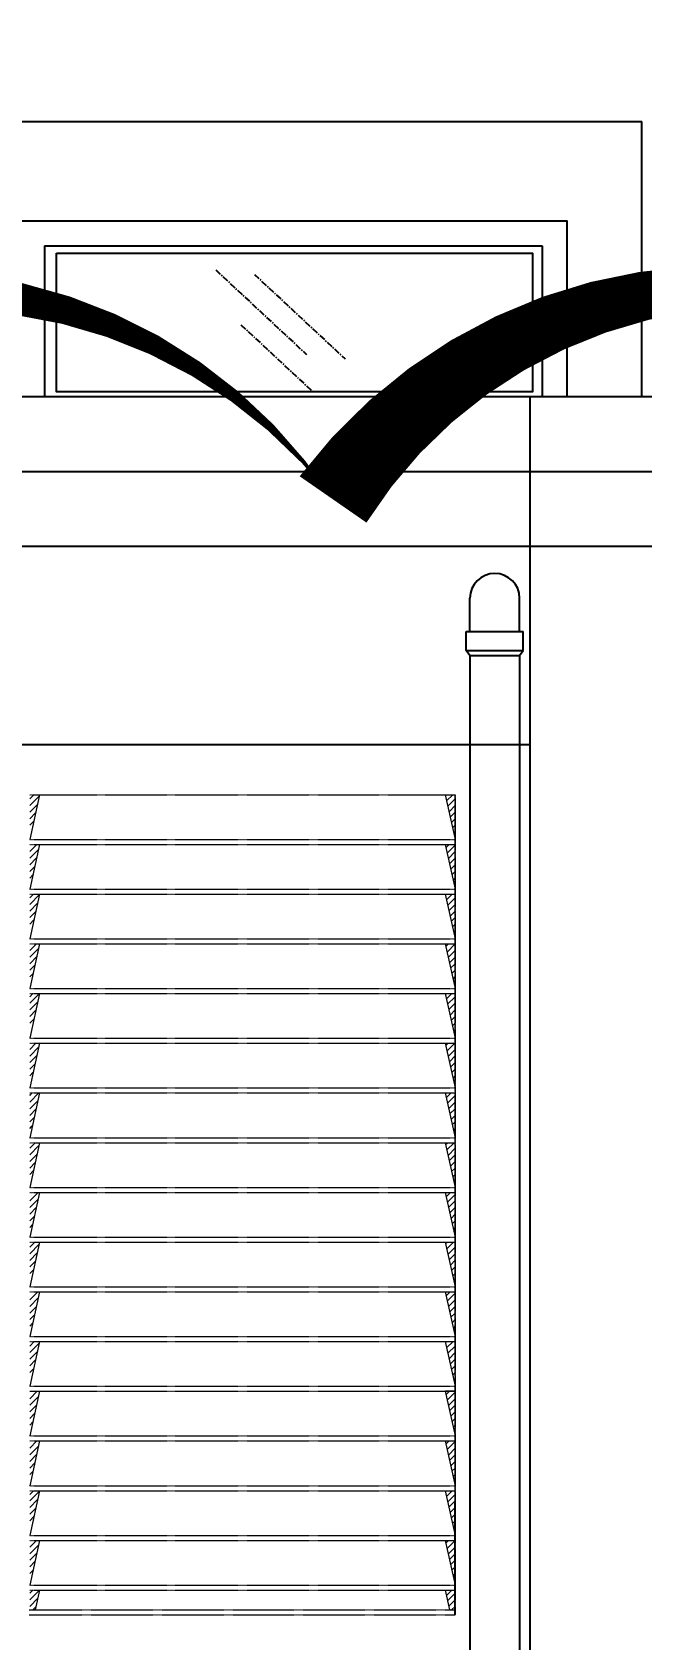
# Model space of a CAD drawing. Header units: inches. Extents: x 102027 to 175311, y -32523 to 10797.
# Drawn here: x 132413 to 133638, y 955 to 4189 of the extents above; entities that cross this region are included whole.
import ezdxf
from ezdxf import colors
from ezdxf.entities.mleader import LeaderData, LeaderLine
from ezdxf.math import Vec2, Vec3

# ---------------------------------------------------------------- set-up
doc = ezdxf.new("R2010")
doc.units = ezdxf.units.IN
doc.header["$MEASUREMENT"] = 0
for name, pattern in [('CENTER', [2, 1.25, -0.25, 0.25, -0.25]), ('HIDDEN', [0.375, 0.25, -0.125]), ('HIDDEN2', [0.1875, 0.125, -0.0625])]:
    doc.linetypes.add(name, pattern=pattern)
for name, color, linetype in [('1', 1, 'CENTER'), ('M-CLOUD', 2, 'Continuous'), ('M-HVAC-PIPE-NEW', 6, 'HIDDEN2'), ('M-X-BKGD', 8, 'Continuous')]:
    doc.layers.add(name, color=color, linetype=linetype)
doc.layers.add('grid nos', color=253, linetype='Continuous', lineweight=0)
doc.styles.add('RomanS', font='romans.shx', dxfattribs={"width": 0.8})

# ---------------------------------------------------------------- blocks, each defined once
blk = doc.blocks.new('VIL LOUVER 1')
at = {"layer": '1', "color": 170, "lineweight": 0}
for p, q in [((111327.2, 13061.1), (112182.2, 13061.1)), ((112162.2, 13061.1), (112182.2, 13061.1)), ((112162.2, 13061.1), (112182.2, 13061.1)), ((112182.2, 11411.1), (112182.2, 13061.1)), ((112182.2, 13061.1), (112182.2, 11411.1)), ((111327.2, 12971.1), (112182.2, 12971.1)), ((111327.2, 12961.1), (112182.2, 12961.1)), ((112162.2, 12961.1), (112182.2, 12961.1)), ((112162.2, 12961.1), (112182.2, 12961.1)), ((111327.2, 12871.1), (112182.2, 12871.1)), ((111327.2, 12861.1), (112182.2, 12861.1)), ((112162.2, 12861.1), (112182.2, 12861.1)), ((112162.2, 12861.1), (112182.2, 12861.1)), ((111327.2, 12771.1), (112182.2, 12771.1)), ((111327.2, 12761.1), (112182.2, 12761.1)), ((112162.2, 12761.1), (112182.2, 12761.1)), ((112162.2, 12761.1), (112182.2, 12761.1)), ((111327.2, 12671.1), (112182.2, 12671.1)), ((111327.2, 12661.1), (112182.2, 12661.1)), ((112162.2, 12661.1), (112182.2, 12661.1)), ((112162.2, 12661.1), (112182.2, 12661.1)), ((111327.2, 12571.1), (112182.2, 12571.1)), ((111327.2, 12561.1), (112182.2, 12561.1)), ((112162.2, 12561.1), (112182.2, 12561.1)), ((112162.2, 12561.1), (112182.2, 12561.1)), ((111327.2, 12471.1), (112182.2, 12471.1)), ((111327.2, 12461.1), (112182.2, 12461.1)), ((112162.2, 12461.1), (112182.2, 12461.1)), ((112162.2, 12461.1), (112182.2, 12461.1)), ((111327.2, 12371.1), (112182.2, 12371.1)), ((111327.2, 12361.1), (112182.2, 12361.1)), ((112162.2, 12361.1), (112182.2, 12361.1)), ((112162.2, 12361.1), (112182.2, 12361.1)), ((111327.2, 12271.1), (112182.2, 12271.1)), ((111327.2, 12261.1), (112182.2, 12261.1)), ((112162.2, 12261.1), (112182.2, 12261.1)), ((112162.2, 12261.1), (112182.2, 12261.1)), ((111327.2, 12171.1), (112182.2, 12171.1)), ((111327.2, 12161.1), (112182.2, 12161.1)), ((112162.2, 12161.1), (112182.2, 12161.1)), ((112162.2, 12161.1), (112182.2, 12161.1)), ((111327.2, 12071.1), (112182.2, 12071.1)), ((111327.2, 12061.1), (112182.2, 12061.1)), ((112162.2, 12061.1), (112182.2, 12061.1)), ((112162.2, 12061.1), (112182.2, 12061.1)), ((111327.2, 11971.1), (112182.2, 11971.1)), ((111327.2, 11961.1), (112182.2, 11961.1)), ((112162.2, 11961.1), (112182.2, 11961.1)), ((112162.2, 11961.1), (112182.2, 11961.1)), ((111327.2, 11871.1), (112182.2, 11871.1)), ((111327.2, 11861.1), (112182.2, 11861.1)), ((112162.2, 11861.1), (112182.2, 11861.1)), ((112162.2, 11861.1), (112182.2, 11861.1)), ((111327.2, 11771.1), (112182.2, 11771.1)), ((111327.2, 11761.1), (112182.2, 11761.1)), ((112162.2, 11761.1), (112182.2, 11761.1)), ((112162.2, 11761.1), (112182.2, 11761.1)), ((112182, 11771.1), (112182.2, 11771.1)), ((112182, 11771.1), (112182.2, 11771.1)), ((111327.2, 11671.1), (112182.2, 11671.1)), ((111327.2, 11661.1), (112182.2, 11661.1)), ((112162.2, 11661.1), (112182.2, 11661.1)), ((112162.2, 11661.1), (112182.2, 11661.1)), ((112181.8, 11671.1), (112182.2, 11671.1)), ((112181.8, 11671.1), (112182.2, 11671.1)), ((111327.2, 11571.1), (112182.2, 11571.1)), ((111327.2, 11561.1), (112182.2, 11561.1)), ((112162.2, 11561.1), (112182.2, 11561.1)), ((112162.2, 11561.1), (112182.2, 11561.1)), ((112181.7, 11571.1), (112182.2, 11571.1)), ((112181.7, 11571.1), (112182.2, 11571.1)), ((111327.2, 11471.1), (112182.2, 11471.1)), ((111327.2, 11461.1), (112182.2, 11461.1)), ((112162.2, 11461.1), (112182.2, 11461.1)), ((112162.2, 11461.1), (112182.2, 11461.1)), ((112181.5, 11471.1), (112182.2, 11471.1)), ((112181.5, 11471.1), (112182.2, 11471.1)), ((111326.4, 11421.1), (112182.2, 11421.1)), ((112171.1, 11421.1), (112182.2, 11421.1)), ((112171.1, 11421.1), (112181.4, 11421.1)), ((111326.4, 11411.1), (112182.2, 11411.1)), ((112181.4, 11411.1), (112182.2, 11411.1))]:
    blk.add_line(p, q, dxfattribs=at)
at = {"layer": 'grid nos', "color": 170, "linetype": 'Continuous', "ltscale": 10000}
for p, q in [((111327.2, 13052.5), (111335.7, 13061.1)), ((111327.2, 13039.3), (111346.7, 13058.7)), ((111327.2, 13026), (111342.9, 13041.7)), ((112162.6, 13059.4), (112164.2, 13061.1)), ((112165, 13048.6), (112177.5, 13061.1)), ((112167.4, 13037.7), (112182.2, 13052.5)), ((112169.8, 13026.9), (112182.2, 13039.3)), ((111327.2, 13012.7), (111339.1, 13024.7)), ((111327.2, 12999.5), (111335.3, 13007.6)), ((112172.2, 13016), (112182.2, 13026)), ((112174.6, 13005.2), (112182.2, 13012.8)), ((112177, 12994.3), (112182.2, 12999.5)), ((112179.4, 12983.5), (112182.2, 12986.2)), ((112181.8, 12972.6), (112182.2, 12973)), ((111327.2, 12946.5), (111341.8, 12961.1)), ((111327.2, 12933.2), (111344.9, 12950.9)), ((112163.7, 12954.5), (112170.3, 12961.1)), ((112166.1, 12943.6), (112182.2, 12959.7)), ((112168.5, 12932.8), (112182.2, 12946.5)), ((111327.2, 12919.9), (111341.2, 12933.9)), ((111327.2, 12906.7), (111337.4, 12916.9)), ((112170.9, 12921.9), (112182.2, 12933.2)), ((112173.3, 12911.1), (112182.2, 12920)), ((112175.7, 12900.2), (112182.2, 12906.7)), ((111327.2, 12893.4), (111333.6, 12899.8)), ((112178.1, 12889.4), (112182.2, 12893.4)), ((112180.5, 12878.5), (112182.2, 12880.2)), ((111327.2, 12853.6), (111334.6, 12861.1)), ((111327.2, 12840.4), (111347, 12860.2)), ((111327.2, 12827.1), (111343.2, 12843.2)), ((112162.4, 12860.3), (112163.1, 12861.1)), ((112164.8, 12849.5), (112176.3, 12861.1)), ((112167.2, 12838.6), (112182.2, 12853.7)), ((112169.6, 12827.8), (112182.2, 12840.4)), ((111327.2, 12813.9), (111339.4, 12826.1)), ((111327.2, 12800.6), (111335.6, 12809.1)), ((112172, 12816.9), (112182.2, 12827.1)), ((112174.4, 12806.1), (112182.2, 12813.9)), ((112176.8, 12795.3), (112182.2, 12800.6)), ((112179.2, 12784.4), (112182.2, 12787.4)), ((112181.6, 12773.6), (112182.2, 12774.1)), ((111327.2, 12747.6), (111340.7, 12761.1)), ((111327.2, 12734.3), (111345.3, 12752.4)), ((112163.5, 12755.4), (112169.1, 12761.1)), ((112165.9, 12744.5), (112182.2, 12760.9)), ((112168.3, 12733.7), (112182.2, 12747.6)), ((111327.2, 12721.1), (111341.5, 12735.4)), ((111327.2, 12707.8), (111337.7, 12718.3)), ((112170.7, 12722.8), (112182.2, 12734.3)), ((112173.1, 12712), (112182.2, 12721.1)), ((111327.2, 12694.5), (111333.9, 12701.3)), ((112175.5, 12701.1), (112182.2, 12707.8)), ((112177.9, 12690.3), (112182.2, 12694.6)), ((112180.3, 12679.4), (112182.2, 12681.3)), ((111327.2, 12654.8), (111333.5, 12661.1)), ((111327.2, 12641.5), (111346.7, 12661.1)), ((112164.6, 12650.4), (112175.2, 12661.1)), ((112167, 12639.6), (112182.2, 12654.8)), ((111327.2, 12628.3), (111343.5, 12644.6)), ((111327.2, 12615), (111339.7, 12627.6)), ((112169.4, 12628.7), (112182.2, 12641.5)), ((112171.8, 12617.9), (112182.2, 12628.3)), ((112174.2, 12607), (112182.2, 12615)), ((111327.2, 12601.7), (111336, 12610.5)), ((112176.6, 12596.2), (112182.2, 12601.8)), ((112179, 12585.3), (112182.2, 12588.5)), ((111327.2, 12548.7), (111339.5, 12561.1)), ((111327.2, 12535.4), (111345.6, 12553.8)), ((112163.2, 12556.3), (112168, 12561.1)), ((112165.7, 12545.4), (112181.3, 12561.1)), ((112168.1, 12534.6), (112182.2, 12548.7)), ((112181.4, 12574.5), (112182.2, 12575.2)), ((111327.2, 12522.2), (111341.8, 12536.8)), ((111327.2, 12508.9), (111338, 12519.8)), ((112170.5, 12523.8), (112182.2, 12535.5)), ((112172.9, 12512.9), (112182.2, 12522.2)), ((111327.2, 12495.7), (111334.2, 12502.7)), ((112175.3, 12502.1), (112182.2, 12508.9)), ((112177.7, 12491.2), (112182.2, 12495.7)), ((111327.2, 12455.9), (111332.3, 12461.1)), ((111327.2, 12442.6), (111345.6, 12461.1)), ((112164.4, 12451.3), (112174.1, 12461.1)), ((112166.8, 12440.5), (112182.2, 12455.9)), ((112180.1, 12480.4), (112182.2, 12482.4)), ((111327.2, 12429.4), (111343.9, 12446)), ((111327.2, 12416.1), (111340.1, 12429)), ((112169.2, 12429.6), (112182.2, 12442.7)), ((112171.6, 12418.8), (112182.2, 12429.4)), ((111327.2, 12402.9), (111336.3, 12412)), ((111327.2, 12389.6), (111332.5, 12394.9)), ((112174, 12407.9), (112182.2, 12416.1)), ((112176.4, 12397.1), (112182.2, 12402.9)), ((112178.8, 12386.2), (112182.2, 12389.6)), ((111327.2, 12349.8), (111338.4, 12361.1)), ((111327.2, 12336.6), (111345.9, 12355.3)), ((112163, 12357.2), (112166.9, 12361.1)), ((112165.5, 12346.4), (112180.1, 12361.1)), ((112181.2, 12375.4), (112182.2, 12376.4)), ((111327.2, 12323.3), (111342.1, 12338.2)), ((112167.9, 12335.5), (112182.2, 12349.8)), ((112170.3, 12324.7), (112182.2, 12336.6)), ((112172.7, 12313.8), (112182.2, 12323.3)), ((111327.2, 12310.1), (111338.3, 12321.2)), ((111327.2, 12296.8), (111334.5, 12304.2)), ((112175.1, 12303), (112182.2, 12310.1)), ((112177.5, 12292.1), (112182.2, 12296.8)), ((111327.2, 12243.8), (111344.5, 12261.1)), ((112164.1, 12252.3), (112172.9, 12261.1)), ((112166.6, 12241.4), (112182.2, 12257)), ((112179.9, 12281.3), (112182.2, 12283.6)), ((111327.2, 12230.5), (111344.2, 12247.5)), ((111327.2, 12217.2), (111340.4, 12230.4)), ((112169, 12230.6), (112182.2, 12243.8)), ((112171.4, 12219.7), (112182.2, 12230.5)), ((111327.2, 12204), (111336.6, 12213.4)), ((111327.2, 12190.7), (111332.8, 12196.4)), ((112173.8, 12208.9), (112182.2, 12217.3)), ((112176.2, 12198), (112182.2, 12204)), ((111327.2, 12151), (111337.3, 12161.1)), ((112162.8, 12158.1), (112165.8, 12161.1)), ((112165.3, 12147.3), (112179, 12161.1)), ((112178.6, 12187.2), (112182.2, 12190.7)), ((112181, 12176.3), (112182.2, 12177.5)), ((111327.2, 12137.7), (111346.2, 12156.7)), ((111327.2, 12124.4), (111342.4, 12139.7)), ((112167.7, 12136.4), (112182.2, 12151)), ((112170.1, 12125.6), (112182.2, 12137.7)), ((111327.2, 12111.2), (111338.7, 12122.6)), ((111327.2, 12097.9), (111334.9, 12105.6)), ((112172.5, 12114.7), (112182.2, 12124.5)), ((112174.9, 12103.9), (112182.2, 12111.2)), ((112177.3, 12093.1), (112182.2, 12097.9)), ((112179.7, 12082.2), (112182.2, 12084.7)), ((112182.1, 12071.4), (112182.2, 12071.4)), ((111327.2, 12044.9), (111343.4, 12061.1)), ((111327.2, 12031.6), (111344.5, 12048.9)), ((111327.2, 12018.4), (111340.7, 12031.9)), ((112163.9, 12053.2), (112171.8, 12061.1)), ((112166.4, 12042.3), (112182.2, 12058.2)), ((112168.8, 12031.5), (112182.2, 12044.9)), ((112171.2, 12020.6), (112182.2, 12031.6)), ((111327.2, 12005.1), (111336.9, 12014.8)), ((112173.6, 12009.8), (112182.2, 12018.4)), ((112176, 11998.9), (112182.2, 12005.1)), ((111327.2, 11991.9), (111333.1, 11997.8)), ((112178.4, 11988.1), (112182.2, 11991.9)), ((112180.8, 11977.2), (112182.2, 11978.6)), ((111327.2, 11952.1), (111336.2, 11961.1)), ((111327.2, 11938.8), (111346.6, 11958.2)), ((111327.2, 11925.6), (111342.8, 11941.1)), ((112162.6, 11959.1), (112164.6, 11961.1)), ((112165, 11948.2), (112177.9, 11961.1)), ((112167.5, 11937.4), (112182.2, 11952.1)), ((112169.9, 11926.5), (112182.2, 11938.8)), ((111327.2, 11912.3), (111339, 11924.1)), ((111327.2, 11899.1), (111335.2, 11907.1)), ((112172.3, 11915.7), (112182.2, 11925.6)), ((112174.7, 11904.8), (112182.2, 11912.3)), ((112177.1, 11894), (112182.2, 11899.1)), ((112179.5, 11883.1), (112182.2, 11885.8)), ((112181.9, 11872.3), (112182.2, 11872.6)), ((111327.2, 11846), (111342.2, 11861.1)), ((111327.2, 11832.8), (111344.8, 11850.4)), ((112163.7, 11854.1), (112170.7, 11861.1)), ((112166.1, 11843.2), (112182.2, 11859.3)), ((112168.6, 11832.4), (112182.2, 11846)), ((111327.2, 11819.5), (111341, 11833.3)), ((111327.2, 11806.2), (111337.2, 11816.3)), ((112171, 11821.6), (112182.2, 11832.8)), ((112173.4, 11810.7), (112182.2, 11819.5)), ((112175.8, 11799.9), (112182.2, 11806.3)), ((111327.2, 11793), (111333.5, 11799.3)), ((112178.2, 11789), (112182.2, 11793)), ((112180.6, 11778.2), (112182.2, 11779.7)), ((111327.2, 11746.5), (111341.8, 11761.1)), ((111327.2, 11733.2), (111344.9, 11750.9)), ((112163.7, 11754.5), (112170.3, 11761.1)), ((112166.1, 11743.6), (112182.2, 11759.7)), ((112168.5, 11732.8), (112182.2, 11746.5)), ((111327.2, 11719.9), (111341.2, 11733.9)), ((111327.2, 11706.7), (111337.4, 11716.9)), ((112170.9, 11721.9), (112182.2, 11733.2)), ((112173.3, 11711.1), (112182.2, 11720)), ((111327.2, 11693.4), (111333.6, 11699.8)), ((112175.7, 11700.2), (112182.2, 11706.7)), ((112178.1, 11689.4), (112182.2, 11693.4)), ((112180.5, 11678.5), (112182.2, 11680.2)), ((111327.2, 11653.6), (111334.6, 11661.1)), ((111327.2, 11640.4), (111347, 11660.2)), ((111327.2, 11627.1), (111343.2, 11643.2)), ((112162.4, 11660.3), (112163.1, 11661.1)), ((112164.8, 11649.5), (112176.3, 11661.1)), ((112167.2, 11638.6), (112182.2, 11653.7)), ((111327.2, 11613.9), (111339.4, 11626.1)), ((112169.6, 11627.8), (112182.2, 11640.4)), ((112172, 11616.9), (112182.2, 11627.1)), ((112174.4, 11606.1), (112182.2, 11613.9)), ((111327.2, 11600.6), (111335.6, 11609.1)), ((112176.8, 11595.3), (112182.2, 11600.6)), ((112179.2, 11584.4), (112182.2, 11587.4)), ((111327.2, 11547.6), (111340.7, 11561.1)), ((111327.2, 11534.3), (111345.3, 11552.4)), ((112163.5, 11555.4), (112169.1, 11561.1)), ((112165.9, 11544.5), (112182.2, 11560.9)), ((112168.3, 11533.7), (112182.2, 11547.6)), ((112181.6, 11573.6), (112182.2, 11574.1)), ((111327.2, 11521.1), (111341.5, 11535.4)), ((111327.2, 11507.8), (111337.7, 11518.3)), ((112170.7, 11522.8), (112182.2, 11534.3)), ((112173.1, 11512), (112182.2, 11521.1)), ((111327.2, 11494.5), (111333.9, 11501.3)), ((112175.5, 11501.1), (112182.2, 11507.8)), ((112177.9, 11490.3), (112182.2, 11494.6)), ((112180.3, 11479.4), (112182.2, 11481.3)), ((111327.2, 11454.8), (111333.5, 11461.1)), ((111327.2, 11441.5), (111346.7, 11461.1)), ((112164.6, 11450.4), (112175.2, 11461.1)), ((112167, 11439.6), (112182.2, 11454.8)), ((111327.2, 11428.3), (111343.5, 11444.6)), ((111333.2, 11421.1), (111339.7, 11427.6)), ((112169.4, 11428.7), (112182.2, 11441.5)), ((112175, 11421.1), (112182.2, 11428.3))]:
    blk.add_line(p, q, dxfattribs=at)
at = {"layer": 'grid nos', "color": 170, "linetype": 'HIDDEN', "ltscale": 10000}
for p, q in [((111347.2, 13061.1), (111327.2, 12971.1)), ((112162.2, 13061.1), (112182.2, 12971.1)), ((111347.2, 12961.1), (111327.2, 12871.1)), ((112162.2, 12961.1), (112182.2, 12871.1)), ((111347.2, 12861.1), (111327.2, 12771.1)), ((112162.2, 12861.1), (112182.2, 12771.1)), ((111347.2, 12761.1), (111327.2, 12671.1)), ((112162.2, 12761.1), (112182.2, 12671.1)), ((111347.2, 12661.1), (111327.2, 12571.1)), ((112162.2, 12661.1), (112182.2, 12571.1)), ((111347.2, 12561.1), (111327.2, 12471.1)), ((112162.2, 12561.1), (112182.2, 12471.1)), ((111347.2, 12461.1), (111327.2, 12371.1)), ((112162.2, 12461.1), (112182.2, 12371.1)), ((111347.2, 12361.1), (111327.2, 12271.1)), ((112162.2, 12361.1), (112182.2, 12271.1)), ((111347.2, 12261.1), (111327.2, 12171.1)), ((112162.2, 12261.1), (112182.2, 12171.1)), ((111347.2, 12161.1), (111327.2, 12071.1)), ((112162.2, 12161.1), (112182.2, 12071.1)), ((111347.2, 12061.1), (111327.2, 11971.1)), ((112162.2, 12061.1), (112182.2, 11971.1)), ((111347.2, 11961.1), (111327.2, 11871.1)), ((112162.2, 11961.1), (112182.2, 11871.1)), ((111327.2, 11861.1), (111347.2, 11861.1)), ((111347.2, 11861.1), (111327.2, 11771.1)), ((112182.2, 11861.1), (112162.2, 11861.1)), ((112162.2, 11861.1), (112182.2, 11771.1)), ((112181.4, 11411.1), (112182.2, 11861.1)), ((112182.2, 11771.1), (112182.2, 11861.1)), ((111347.2, 11761.1), (111327.2, 11671.1)), ((112162.2, 11761.1), (112182.2, 11671.1)), ((111347.2, 11661.1), (111327.2, 11571.1)), ((112162.2, 11661.1), (112182.2, 11571.1)), ((111347.2, 11561.1), (111327.2, 11471.1)), ((112162.2, 11561.1), (112182.2, 11471.1)), ((111347.2, 11461.1), (111338.3, 11421.1)), ((112162.2, 11461.1), (112171.1, 11421.1)), ((111336.1, 11411.1), (111336, 11410.5))]:
    blk.add_line(p, q, dxfattribs=at)

msp = doc.modelspace()

# ---------------------------------------------------------------- linework, layer by layer
at = {"layer": 'M-CLOUD'}
msp.add_lwpolyline([(125097.3, 485.5, 0, 163.4, 0.520567), (126731.7, 498.2, 0, 163.4, 0.520567), (128366.1, 511, 0, 163.4, 0.520567), (130000.4, 521, 0, 163.4, 0.520567), (131631.7, 420.3, 0, 163.4, 0.520567), (133263.5, 350, 0, 163.4, 0.520567), (134897.3, 393.6, 0, 163.4, 0.520567), (136435.6, 740.1, 0, 163.4, 0.520567), (137169.7, 2015.9, 0, 163.4, 0.520567), (136247.9, 3075.8, 0, 163.4, 0.520567), (134651.6, 3255.5, 0, 163.4, 0.520567), (133017.2, 3249.1, 0, 163.4, 0.520567), (131382.8, 3237.9, 0, 163.4, 0.520567), (129748.4, 3226.6, 0, 163.4, 0.520567), (128114.1, 3215.3, 0, 163.4, 0.520567), (126479.7, 3204, 0, 163.4, 0.520567)], format="xyseb", dxfattribs=at)
at = {"layer": 'M-X-BKGD', "color": 8}
for p, q in [((119637.6, 4009.1), (133637.6, 4009.1)), ((133637.6, 3455.2), (133637.6, 4009.1)), ((132437.6, 3759.1), (132437.6, 3455.2)), ((132437.6, 3759.1), (133437.6, 3759.1)), ((133437.6, 3759.1), (133437.6, 3455.2)), ((137362.6, 3455.2), (117912.6, 3455.2)), ((133412.6, 3455.2), (133412.6, -6394.8)), ((133292.1, 2983.6), (133292.1, 3050.2)), ((133392.1, 2983.6), (133392.1, 3050.2)), ((133284.7, 2983.6), (133399.5, 2983.6)), ((133284.7, 2945.2), (133284.7, 2983.6)), ((133399.5, 2945.2), (133399.5, 2983.6)), ((133284.7, 2945.2), (133399.5, 2945.2)), ((133292.1, 2935.4), (133284.7, 2945.2)), ((133392.1, 2935.4), (133399.5, 2945.2)), ((133292.1, 2935.4), (133292.1, -6394.8)), ((133292.1, 2935.4), (133392.1, 2935.4)), ((133392.1, 2935.4), (133392.1, -6394.8)), ((133412.6, 2755.2), (130362.6, 2755.2))]:
    msp.add_line(p, q, dxfattribs=at)
at = {"layer": 'M-X-BKGD', "color": 8, "linetype": 'CENTER', "ltscale": 10}
for p, q in [((132781.4, 3710.9), (132963.7, 3540.7)), ((132859.1, 3701.9), (133041.4, 3531.7)), ((132832.2, 3600.4), (132976.7, 3465.5))]:
    msp.add_line(p, q, dxfattribs=at)
at = {"layer": 'M-X-BKGD', "color": 8, "linetype": 'HIDDEN', "ltscale": 5}
for p, q in [((118137.6, 3305.2), (137137.6, 3305.2)), ((118137.6, 3155.2), (137137.6, 3155.2))]:
    msp.add_line(p, q, dxfattribs=at)
at = {"layer": 'M-X-BKGD', "color": 8}
msp.add_lwpolyline([(133487.6, 3455.2), (133487.6, 3809.1), (130287.6, 3809.1), (130287.6, 3455.2)], dxfattribs=at)
msp.add_lwpolyline([(132461.7, 3744.5), (133417.9, 3744.5), (133417.9, 3465.5), (132461.7, 3465.5)], close=True, dxfattribs=at)
msp.add_arc((133342.1, 3050.2), 50, 0, 180, dxfattribs=at)

# ---------------------------------------------------------------- block references
msp.add_blockref('VIL LOUVER 1', (21080.4, -10405.9))

# ---------------------------------------------------------------- next in the draw order: leaders
at = {"layer": 'M-HVAC-PIPE-NEW'}
ml = msp.add_multileader_mtext('Standard', dxfattribs=at)
ml.set_content('RAIN PROOF LOUVERS\\P(TYP.)', color=2, style='RomanS')
ml.set_leader_properties(color=2)
ml.build(insert=Vec2(0, 0))
ml.multileader.update_dxf_attribs({"dogleg_length": 16769.6, "arrow_head_size": 600})
ctx = ml.context
ctx.base_point, ctx.char_height, ctx.arrow_head_size, ctx.landing_gap_size, ctx.plane_origin = Vec3(127262.3, 6329.1), 600, 600, 1000, Vec3(129700, 13726.6)
notes = []
notes.append((ctx, [(0, (1, 1, 0), (124799.9, 6329.1), (1, 0), 2462.4, [(0, [(124799.9, 3493.6)], 0, [])])]))
ctx.mtext.insert, ctx.mtext.flow_direction = Vec3(128262.3, 6729.1), 5
ctx.mtext.has_bg_fill, ctx.mtext.bg_color, ctx.mtext.bg_scale_factor, ctx.mtext.bg_transparency, ctx.mtext.use_window_bg_color = 1, -1023410167, 1.5, 0, 1
for ctx, leaders in notes:
    for number, flags, end, landing, length, lines in leaders:
        leader = LeaderData()
        leader.index, (leader.has_last_leader_line, leader.has_dogleg_vector, leader.attachment_direction) = number, flags
        leader.last_leader_point, leader.dogleg_vector, leader.dogleg_length = Vec3(end), Vec3(landing), length
        for number, points, colour, breaks in lines:
            line = LeaderLine()
            line.index, line.vertices, line.color, line.breaks = number, Vec3.list(points), colors.encode_raw_color(colour), breaks
            leader.lines.append(line)
        ctx.leaders.append(leader)

doc.saveas('drawing.dxf')
